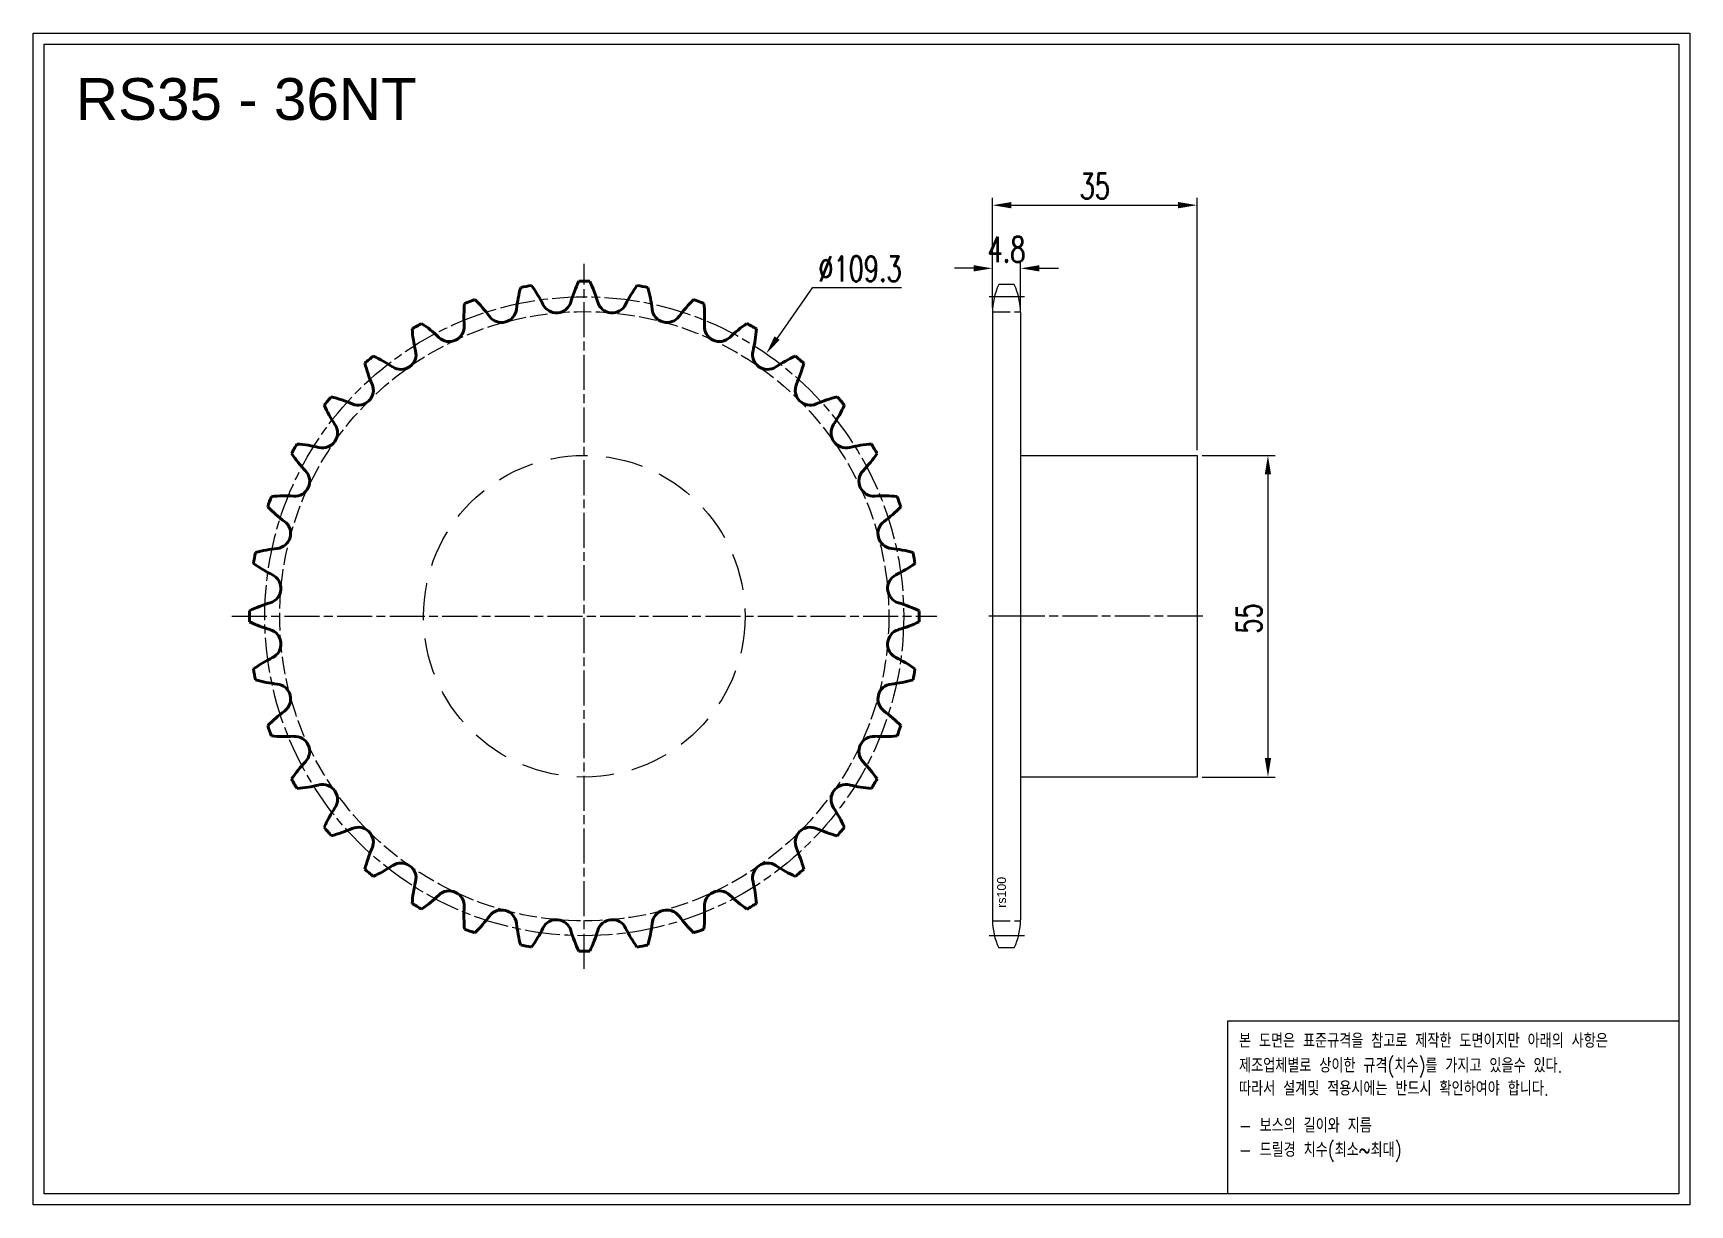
# Model space of a CAD drawing. Header units: millimetres. Extents: x -42868 to -42585, y 1466 to 1666.
import ezdxf

# ---------------------------------------------------------------- set-up
doc = ezdxf.new("R2010")
doc.units = ezdxf.units.MM
for name, pattern in [('AM_ISO02W050', [7.5, 6, -1.5]), ('AM_ISO02W050x2', [3.75, 3, -0.75]), ('AM_ISO08W050', [18, 12, -1.5, 3, -1.5]), ('AM_ISO08W050x2', [9, 6, -0.75, 1.5, -0.75]), ('HIDDEN', [9.525, 6.35, -3.175])]:
    doc.linetypes.add(name, pattern=pattern)
for name, color, linetype, lineweight in [('AM_0N', 7, 'Continuous', 50), ('AM_3N', 6, 'AM_ISO02W050', 25), ('AM_7', 4, 'AM_ISO08W050', 25), ('AM_7N', 4, 'AM_ISO08W050', 25)]:
    doc.layers.add(name, color=color, linetype=linetype, lineweight=lineweight)
doc.layers.add('HL', color=2, linetype='HIDDEN')
doc.layers.add('S-DIM', color=7, linetype='Continuous')
doc.styles.add('HAN', font='ROMANS.shx', dxfattribs={"width": 0.7, "bigfont": 'whgtxt.shx'})
doc.styles.add('HSG', font='SIMPLEX.shx', dxfattribs={"width": 0.7, "bigfont": 'HSG.shx'})
doc.styles.get("Standard").update_dxf_attribs({"font": 'arial.ttf'})
doc.dimstyles.new('APP8', dxfattribs={"dimscale": 1.8, "dimtxt": 2.4, "dimasz": 1.8, "dimexe": 0.7, "dimexo": 0.5, "dimgap": 0.6, "dimtad": 1, "dimtoh": 1, "dimdec": 1, "dimrnd": 0.01, "dimzin": 9, "dimdsep": 46, "dimtxsty": 'HSG', "dimcen": 0, "dimclrd": 1, "dimclre": 1, "dimclrt": 256, "dimazin": 2, "dimtp": 1, "dimtm": 1, "dimtfac": 0.5, "dimtdec": 1, "dimtofl": 0, "dimtmove": 0, "dimatfit": 3, "dimfxl": 0, "dimtvp": 1, "dimtolj": 2, "dimlwd": -1, "dimlwe": -1, "dimarcsym": 0})

# ---------------------------------------------------------------- blocks, each defined once
blk = doc.blocks.new('*D1')
at = {"layer": 'Defpoints', "color": 0, "transparency": 16777216}
for p in [(-42668.84, 1593.88), (-42668.84, 1538.88), (-42656.72, 1538.88)]:
    blk.add_point(p, dxfattribs=at)
at = {"layer": 'S-DIM', "color": 1, "transparency": 16777216}
for p, q in [((-42667.94, 1593.88), (-42655.46, 1593.88)), ((-42656.72, 1590.64), (-42656.72, 1542.12)), ((-42667.94, 1538.88), (-42655.46, 1538.88))]:
    blk.add_line(p, q, dxfattribs=at)
for points in [[(-42657.26, 1590.64), (-42656.18, 1590.64), (-42656.72, 1593.88)], [(-42657.26, 1542.12), (-42656.18, 1542.12), (-42656.72, 1538.88)]]:
    blk.add_solid(points, dxfattribs=at)
at = {"layer": 'S-DIM', "transparency": 16777216, "insert": (-42659.96, 1565.99), "char_height": 4.32, "attachment_point": 5, "rotation": 90, "style": 'HSG'}
blk.add_mtext('\\A2;55', dxfattribs=at)
blk = doc.blocks.new('*D2')
at = {"layer": 'Defpoints', "color": 0, "transparency": 16777216}
for p in [(-42699.04, 1625.88), (-42703.84, 1618.3), (-42699.04, 1618.3)]:
    blk.add_point(p, dxfattribs=at)
at = {"layer": 'S-DIM', "color": 1, "transparency": 16777216}
for p, q in [((-42703.84, 1619.2), (-42703.84, 1627.14)), ((-42699.04, 1619.2), (-42699.04, 1627.14)), ((-42707.08, 1625.88), (-42710.32, 1625.88)), ((-42695.8, 1625.88), (-42692.56, 1625.88))]:
    blk.add_line(p, q, dxfattribs=at)
for points in [[(-42707.08, 1626.42), (-42707.08, 1625.34), (-42703.84, 1625.88)], [(-42695.8, 1626.42), (-42695.8, 1625.34), (-42699.04, 1625.88)]]:
    blk.add_solid(points, dxfattribs=at)
at = {"layer": 'S-DIM', "transparency": 16777216, "insert": (-42701.44, 1629.12), "char_height": 4.32, "attachment_point": 5, "style": 'HSG'}
blk.add_mtext('\\A2;4.8', dxfattribs=at)
blk = doc.blocks.new('*D3')
at = {"layer": 'Defpoints', "color": 0, "transparency": 16777216}
for p in [(-42668.84, 1636.68), (-42703.84, 1618.3), (-42668.84, 1593.88)]:
    blk.add_point(p, dxfattribs=at)
at = {"layer": 'S-DIM', "color": 1, "transparency": 16777216}
for p, q in [((-42703.84, 1619.2), (-42703.84, 1637.94)), ((-42700.6, 1636.68), (-42672.08, 1636.68)), ((-42668.84, 1594.78), (-42668.84, 1637.94))]:
    blk.add_line(p, q, dxfattribs=at)
for points in [[(-42700.6, 1637.22), (-42700.6, 1636.14), (-42703.84, 1636.68)], [(-42672.08, 1637.22), (-42672.08, 1636.14), (-42668.84, 1636.68)]]:
    blk.add_solid(points, dxfattribs=at)
at = {"layer": 'S-DIM', "transparency": 16777216, "insert": (-42686.34, 1639.92), "char_height": 4.32, "attachment_point": 5, "style": 'HSG'}
blk.add_mtext('\\A2;35', dxfattribs=at)
blk = doc.blocks.new('*D4')
at = {"layer": 'Defpoints', "color": 0, "transparency": 16777216}
for p in [(-42742.53, 1611.29), (-42804.8, 1521.47)]:
    blk.add_point(p, dxfattribs=at)
at = {"layer": 'S-DIM', "color": 1, "transparency": 16777216}
for p, q in [((-42734.71, 1622.57), (-42740.69, 1613.95)), ((-42719.38, 1622.57), (-42734.71, 1622.57))]:
    blk.add_line(p, q, dxfattribs=at)
blk.add_solid([(-42741.13, 1614.26), (-42740.25, 1613.64), (-42742.53, 1611.29)], dxfattribs=at)
at = {"layer": 'S-DIM', "transparency": 16777216, "insert": (-42726.5, 1625.81), "char_height": 4.32, "attachment_point": 5, "style": 'HSG'}
blk.add_mtext('\\A2;∅109.3', dxfattribs=at)
blk = doc.blocks.new('notice1')
at = {"color": 4}
blk.add_lwpolyline([(-22142.12, 1735.9), (-22053.8, 1735.9), (-22053.8, 1702.07), (-22142.12, 1702.07)], close=True, dxfattribs=at)
at = {"color": 4, "style": 'HAN', "width": 0.8}
for s, p in [('본 도면은 표준규격을 참고로 제작한 도면이지만 아래의 사항은', (-22139.9, 1730.62)), ('제조업체별로 상이한 규격(치수)를 가지고 있을수 있다.', (-22139.9, 1725.78)), ('따라서 설계및 적용시에는 반드시 확인하여야 합니다.', (-22139.9, 1721.28)), ('- 보스의 길이와 지름', (-22139.9, 1714.03)), ('- 드릴경 치수(최소~최대)', (-22139.9, 1709.27))]:
    blk.add_text(s, height=2.7949, dxfattribs=at).set_placement(p)

msp = doc.modelspace()

# ---------------------------------------------------------------- linework, layer by layer
for p, q in [((-42700.11, 1623.1), (-42702.77, 1623.1)), ((-42703.84, 1618.3), (-42703.84, 1514.46)), ((-42699.04, 1618.3), (-42699.04, 1514.46)), ((-42700.11, 1509.66), (-42702.77, 1509.66))]:
    msp.add_line(p, q)
for points in [[(-42867.95, 1666.1), (-42584.54, 1666.1), (-42584.54, 1465.71), (-42867.95, 1465.71)], [(-42866.04, 1664.19), (-42586.45, 1664.19), (-42586.45, 1467.62), (-42866.04, 1467.62)]]:
    msp.add_lwpolyline(points, close=True)
msp.add_lwpolyline([(-42699.04, 1593.88), (-42668.84, 1593.88), (-42668.84, 1538.88), (-42699.04, 1538.88)])
for centre, start, end in [((-42692.54, 1618.3), 154.8633, 180), ((-42710.34, 1618.3), 0, 25.1367), ((-42692.54, 1514.46), 180, 205.1367), ((-42710.34, 1514.46), 334.8633, 0)]:
    msp.add_arc(centre, 11.3, start, end)
at = {"layer": 'AM_0N'}
for centre, radius, start, end in [((-42762.24, 1616.38), 23.16, 164.3581, 173.75), ((-42773.67, 1566.38), 57.29, 99.054, 100.946), ((-42801.51, 1609.46), 23.16, 26.25, 35.6419), ((-42753.73, 1613.64), 23.16, 154.3581, 163.75), ((-42773.67, 1566.38), 57.29, 89.054, 90.946), ((-42793.6, 1613.64), 23.16, 16.25, 25.6419), ((-42745.83, 1609.46), 23.16, 144.3581, 153.75), ((-42773.67, 1566.38), 57.29, 79.054, 80.946), ((-42785.09, 1616.38), 23.16, 6.25, 15.6419), ((-42771.1, 1617.61), 23.16, 174.3581, 183.75), ((-42773.67, 1566.38), 57.29, 109.054, 110.946), ((-42808.57, 1603.97), 23.16, 36.25, 45.6419), ((-42787.82, 1619.19), 2.57, 216.25, 353.75), ((-42778.43, 1620.84), 2.57, 206.25, 343.75), ((-42768.9, 1620.84), 2.57, 196.25, 333.75), ((-42759.52, 1619.19), 2.57, 186.25, 323.75), ((-42738.77, 1603.97), 23.16, 134.3581, 143.75), ((-42773.67, 1566.38), 57.29, 69.054, 70.946), ((-42776.24, 1617.61), 23.16, 356.25, 5.6419), ((-42773.67, 1566.38), 57.29, 119.054, 120.946), ((-42780.03, 1617.28), 23.16, 184.3581, 193.75), ((-42814.56, 1597.34), 23.16, 46.25, 55.6419), ((-42796.77, 1615.93), 2.57, 226.25, 3.75), ((-42750.56, 1615.93), 2.57, 176.25, 313.75), ((-42732.77, 1597.34), 23.16, 124.3581, 133.75), ((-42773.67, 1566.38), 57.29, 59.054, 60.946), ((-42767.3, 1617.28), 23.16, 346.25, 355.6419), ((-42773.67, 1566.38), 57.29, 129.054, 130.946), ((-42819.32, 1589.77), 23.16, 56.25, 65.6419), ((-42805.02, 1611.16), 2.57, 236.25, 13.75), ((-42742.31, 1611.16), 2.57, 166.25, 303.75), ((-42728.02, 1589.77), 23.16, 114.3581, 123.75), ((-42773.67, 1566.38), 57.29, 49.054, 50.946), ((-42788.77, 1615.4), 23.16, 194.3581, 203.75), ((-42758.56, 1615.4), 23.16, 336.25, 345.6419), ((-42812.32, 1605.04), 2.57, 246.25, 23.75), ((-42735.01, 1605.04), 2.57, 156.25, 293.75), ((-42773.67, 1566.38), 57.29, 139.054, 140.946), ((-42797.06, 1612.03), 23.16, 204.3581, 213.75), ((-42822.69, 1581.48), 23.16, 66.25, 75.6419), ((-42724.65, 1581.48), 23.16, 104.3581, 113.75), ((-42750.28, 1612.03), 23.16, 326.25, 335.6419), ((-42773.67, 1566.38), 57.29, 39.054, 40.946), ((-42818.45, 1597.74), 2.57, 256.25, 33.75), ((-42728.88, 1597.74), 2.57, 146.25, 283.75), ((-42773.67, 1566.38), 57.29, 149.054, 150.946), ((-42824.56, 1572.74), 23.16, 76.25, 85.6419), ((-42722.77, 1572.74), 23.16, 94.3581, 103.75), ((-42773.67, 1566.38), 57.29, 29.054, 30.946), ((-42804.63, 1607.28), 23.16, 214.3581, 223.75), ((-42742.71, 1607.28), 23.16, 316.25, 325.6419), ((-42823.21, 1589.48), 2.57, 266.25, 43.75), ((-42724.12, 1589.48), 2.57, 136.25, 273.75), ((-42773.67, 1566.38), 57.29, 159.054, 160.946), ((-42811.26, 1601.28), 23.16, 224.3581, 233.75), ((-42824.9, 1563.81), 23.16, 86.25, 95.6419), ((-42722.44, 1563.81), 23.16, 84.3581, 93.75), ((-42736.08, 1601.28), 23.16, 306.25, 315.6419), ((-42773.67, 1566.38), 57.29, 19.054, 20.946), ((-42826.47, 1580.53), 2.57, 276.25, 53.75), ((-42720.86, 1580.53), 2.57, 126.25, 263.75), ((-42773.67, 1566.38), 57.29, 169.054, 170.946), ((-42823.67, 1554.95), 23.16, 96.25, 105.6419), ((-42723.66, 1554.95), 23.16, 74.3581, 83.75), ((-42773.67, 1566.38), 57.29, 9.054, 10.946), ((-42816.75, 1594.22), 23.16, 234.3581, 243.75), ((-42828.13, 1571.14), 2.57, 286.25, 63.75), ((-42719.21, 1571.14), 2.57, 116.25, 253.75), ((-42730.59, 1594.22), 23.16, 296.25, 305.6419), ((-42773.67, 1566.38), 57.29, 179.054, 180.946), ((-42820.93, 1546.44), 23.16, 106.25, 115.6419), ((-42726.41, 1546.44), 23.16, 64.3581, 73.75), ((-42773.67, 1566.38), 57.29, 359.054, 0.946), ((-42820.93, 1586.32), 23.16, 244.3581, 253.75), ((-42726.41, 1586.32), 23.16, 286.25, 295.6419), ((-42828.13, 1561.61), 2.57, 296.25, 73.75), ((-42719.21, 1561.61), 2.57, 106.25, 243.75), ((-42816.75, 1538.54), 23.16, 116.25, 125.6419), ((-42730.59, 1538.54), 23.16, 54.3581, 63.75), ((-42773.67, 1566.38), 57.29, 189.054, 190.946), ((-42773.67, 1566.38), 57.29, 349.054, 350.946), ((-42823.67, 1577.81), 23.16, 254.3581, 263.75), ((-42826.47, 1552.23), 2.57, 306.25, 83.75), ((-42720.86, 1552.23), 2.57, 96.25, 233.75), ((-42723.66, 1577.81), 23.16, 276.25, 285.6419), ((-42811.26, 1531.48), 23.16, 126.25, 135.6419), ((-42773.67, 1566.38), 57.29, 199.054, 200.946), ((-42736.08, 1531.48), 23.16, 44.3581, 53.75), ((-42773.67, 1566.38), 57.29, 339.054, 340.946), ((-42824.9, 1568.95), 23.16, 264.3581, 273.75), ((-42823.21, 1543.27), 2.57, 316.25, 93.75), ((-42724.12, 1543.27), 2.57, 86.25, 223.75), ((-42722.44, 1568.95), 23.16, 266.25, 275.6419), ((-42804.63, 1525.48), 23.16, 136.25, 145.6419), ((-42742.71, 1525.48), 23.16, 34.3581, 43.75), ((-42773.67, 1566.38), 57.29, 209.054, 210.946), ((-42824.56, 1560.01), 23.16, 274.3581, 283.75), ((-42818.45, 1535.02), 2.57, 326.25, 103.75), ((-42728.88, 1535.02), 2.57, 76.25, 213.75), ((-42722.77, 1560.01), 23.16, 256.25, 265.6419), ((-42773.67, 1566.38), 57.29, 329.054, 330.946), ((-42797.06, 1520.73), 23.16, 146.25, 155.6419), ((-42750.28, 1520.73), 23.16, 24.3581, 33.75), ((-42773.67, 1566.38), 57.29, 219.054, 220.946), ((-42822.69, 1551.27), 23.16, 284.3581, 293.75), ((-42812.32, 1527.72), 2.57, 336.25, 113.75), ((-42735.01, 1527.72), 2.57, 66.25, 203.75), ((-42724.65, 1551.27), 23.16, 246.25, 255.6419), ((-42773.67, 1566.38), 57.29, 319.054, 320.946), ((-42788.77, 1517.36), 23.16, 156.25, 165.6419), ((-42758.56, 1517.36), 23.16, 14.3581, 23.75), ((-42773.67, 1566.38), 57.29, 229.054, 230.946), ((-42819.32, 1542.99), 23.16, 294.3581, 303.75), ((-42805.02, 1521.6), 2.57, 346.25, 123.75), ((-42742.31, 1521.6), 2.57, 56.25, 193.75), ((-42728.02, 1542.99), 23.16, 236.25, 245.6419), ((-42773.67, 1566.38), 57.29, 309.054, 310.946), ((-42780.03, 1515.48), 23.16, 166.25, 175.6419), ((-42796.77, 1516.83), 2.57, 356.25, 133.75), ((-42750.56, 1516.83), 2.57, 46.25, 183.75), ((-42767.3, 1515.48), 23.16, 4.3581, 13.75), ((-42773.67, 1566.38), 57.29, 239.054, 240.946), ((-42814.56, 1535.42), 23.16, 304.3581, 313.75), ((-42771.1, 1515.15), 23.16, 176.25, 185.6419), ((-42776.24, 1515.15), 23.16, 354.3581, 3.75), ((-42732.77, 1535.42), 23.16, 226.25, 235.6419), ((-42773.67, 1566.38), 57.29, 299.054, 300.946), ((-42808.57, 1528.79), 23.16, 314.3581, 323.75), ((-42787.82, 1513.57), 2.57, 6.25, 143.75), ((-42762.24, 1516.37), 23.16, 186.25, 195.6419), ((-42778.43, 1511.92), 2.57, 16.25, 153.75), ((-42768.9, 1511.92), 2.57, 26.25, 163.75), ((-42785.09, 1516.37), 23.16, 344.3581, 353.75), ((-42759.52, 1513.57), 2.57, 36.25, 173.75), ((-42738.77, 1528.79), 23.16, 216.25, 225.6419), ((-42773.67, 1566.38), 57.29, 249.054, 250.946), ((-42801.51, 1523.3), 23.16, 324.3581, 333.75), ((-42753.73, 1519.12), 23.16, 196.25, 205.6419), ((-42793.6, 1519.12), 23.16, 334.3581, 343.75), ((-42745.83, 1523.3), 23.16, 206.25, 215.6419), ((-42773.67, 1566.38), 57.29, 289.054, 290.946), ((-42773.67, 1566.38), 57.29, 259.054, 260.946), ((-42773.67, 1566.38), 57.29, 269.054, 270.946), ((-42773.67, 1566.38), 57.29, 279.054, 280.946)]:
    msp.add_arc(centre, radius, start, end, dxfattribs=at)
at = {"layer": 'AM_3N', "linetype": 'AM_ISO02W050x2'}
for p, q in [((-42703.84, 1618.46), (-42699.04, 1618.46)), ((-42703.84, 1514.3), (-42699.04, 1514.3))]:
    msp.add_line(p, q, dxfattribs=at)
msp.add_circle((-42773.67, 1566.38), 52.1, dxfattribs=at)
at = {"layer": 'AM_7', "linetype": 'AM_ISO08W050x2'}
for p, q in [((-42698.38, 1621.02), (-42704.49, 1621.02)), ((-42698.38, 1566.38), (-42704.49, 1566.38)), ((-42698.38, 1566.38), (-42704.49, 1566.38)), ((-42667.88, 1566.38), (-42704.49, 1566.38)), ((-42698.38, 1511.74), (-42704.49, 1511.74))]:
    msp.add_line(p, q, dxfattribs=at)
msp.add_circle((-42773.67, 1566.38), 54.64, dxfattribs=at)
at = {"layer": 'AM_7N', "linetype": 'AM_ISO08W050x2'}
for p, q in [((-42773.67, 1506.09), (-42773.67, 1626.67)), ((-42833.96, 1566.38), (-42713.37, 1566.38))]:
    msp.add_line(p, q, dxfattribs=at)
at = {"layer": 'HL'}
msp.add_circle((-42773.67, 1566.38), 27.5, dxfattribs=at)

# ---------------------------------------------------------------- block references
at = {"xscale": 0.8735999999999999, "yscale": 0.8735999999999999, "zscale": 0.8735999999999999}
msp.add_blockref('notice1', (-23320.25, -19.31), dxfattribs=at)

# ---------------------------------------------------------------- texts
msp.add_text('RS35 - 36NT', height=7.1569).set_placement((-42860.65, 1651.26))
at = {"insert": (-42703.05, 1516.52), "char_height": 1.512, "width": 6.5009, "attachment_point": 1, "rotation": 90}
msp.add_mtext('rs100', dxfattribs=at)

# ---------------------------------------------------------------- dimensions: what is measured, and where the dimension line sits
at = {"layer": 'S-DIM'}
dim = msp.add_linear_dim(base=(-42668.84, 1636.68), p1=(-42703.84, 1618.3), p2=(-42668.84, 1593.88), dimstyle='APP8', dxfattribs=at)
dim.commit()
dim.dimension.update_dxf_attribs({"geometry": '*D3', "text_midpoint": (-42686.34, 1639.92)})
dim = msp.add_linear_dim(base=(-42699.04, 1625.88), p1=(-42703.84, 1618.3), p2=(-42699.04, 1618.3), dimstyle='APP8', dxfattribs=at)
dim.commit()
dim.dimension.update_dxf_attribs({"geometry": '*D2', "text_midpoint": (-42701.44, 1625.88), "dimtype": 128})
dim = msp.add_diameter_dim_2p(p1=(-42804.8, 1521.47), p2=(-42742.53, 1611.29), dimstyle='APP8', dxfattribs=at)
dim.commit()
dim.dimension.update_dxf_attribs({"geometry": '*D4', "text_midpoint": (-42726.5, 1622.57), "dimtype": 131})
dim = msp.add_linear_dim(base=(-42656.72, 1538.88), p1=(-42668.84, 1593.88), p2=(-42668.84, 1538.88), angle=90, dimstyle='APP8', dxfattribs=at)
dim.commit()
dim.dimension.update_dxf_attribs({"geometry": '*D1', "text_midpoint": (-42656.72, 1565.99), "dimtype": 128})

doc.saveas('drawing.dxf')
